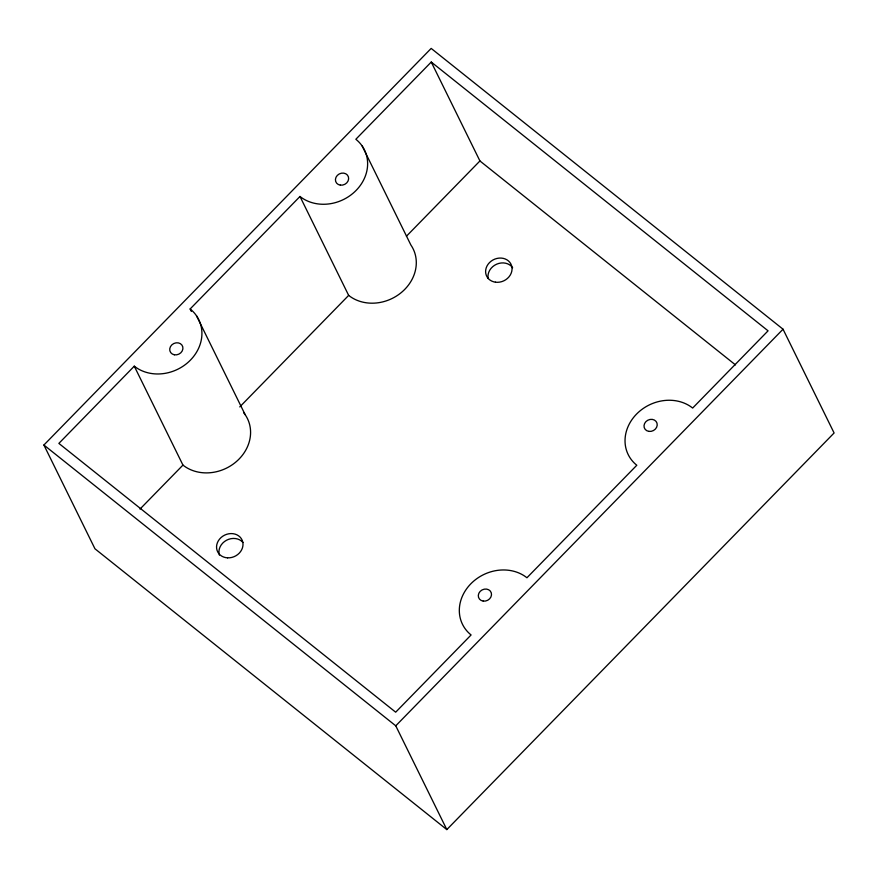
<?xml version="1.0" encoding="UTF-8"?>
<svg xmlns="http://www.w3.org/2000/svg" width="878" height="878" viewBox="0 0 878 878"><rect width="100%" height="100%" fill="white"/><g stroke="black" fill="none" stroke-linecap="round" stroke-linejoin="round"><path stroke-width="1.32" d="M43.9 445.025L431.175 48.411L783.033 329.206L834.1 432.975L446.825 829.589L94.967 548.794L43.9 445.025L395.758 725.821L446.825 829.589M134.279 366.17L58.87 443.401L395.682 712.19L471.091 634.959A40.706 35.285 -26.2 0 1 470.795 583.837A40.706 35.285 -26.2 0 1 526.943 577.757L636.802 465.252A40.706 35.285 -26.2 0 1 636.506 414.131A40.706 35.285 -26.2 0 1 692.654 408.05L768.063 330.83L431.252 62.042L355.853 139.262A40.706 35.285 -26.2 0 1 356.139 190.394A40.706 35.285 -26.2 0 1 299.991 196.474L190.142 308.968A40.706 35.285 -26.2 0 1 190.438 360.101A40.706 35.285 -26.2 0 1 134.279 366.17L182.953 465.099A40.706 35.285 -26.2 0 0 236.369 461.587A40.706 35.285 -26.2 0 0 243.579 412.583M139.997 509.086L182.953 465.099M239.771 406.909L348.665 295.392A40.706 35.285 -26.2 0 0 400.928 292.857A40.706 35.285 -26.2 0 0 410.871 244.984L362.197 146.066M406.437 236.226L479.926 160.959L431.252 62.042M395.758 725.821L783.033 329.206M479.926 160.959L735.479 364.897M299.991 196.474L348.665 295.392M196.496 315.773L245.171 414.69M190.142 308.968L191.338 311.416M219.401 555.083A13.565 11.765 -26.2 0 1 226.502 540.255A13.565 11.765 -26.2 0 1 242.965 542.483M488.19 278.546A13.565 11.765 -26.2 0 1 496.619 264.201A13.565 11.765 -26.2 0 1 512.642 267.768M227.556 557.837A13.565 11.765 -26.2 0 0 242.185 540.244A13.565 11.765 -26.2 0 0 219.588 539.07A13.565 11.765 -26.2 0 0 227.556 557.837M495.466 282.189A13.565 11.765 -26.2 0 0 511.589 265.683A13.565 11.765 -26.2 0 0 489.419 262.676A13.565 11.765 -26.2 0 0 495.466 282.189M174.338 354.789A6.783 5.883 -26.2 0 0 182.778 346.854A6.783 5.883 -26.2 0 0 171.847 344.856A6.783 5.883 -26.2 0 0 174.338 354.789M340.357 185.137A6.783 5.883 -26.2 0 0 348.412 176.873A6.783 5.883 -26.2 0 0 337.328 175.381A6.783 5.883 -26.2 0 0 340.357 185.137M648.941 431.394A6.783 5.883 -26.2 0 0 656.996 423.141A6.783 5.883 -26.2 0 0 645.912 421.638A6.783 5.883 -26.2 0 0 648.941 431.394M483.229 601.101A6.783 5.883 -26.2 0 0 491.285 592.848A6.783 5.883 -26.2 0 0 480.2 591.344A6.783 5.883 -26.2 0 0 483.229 601.101"/></g></svg>
